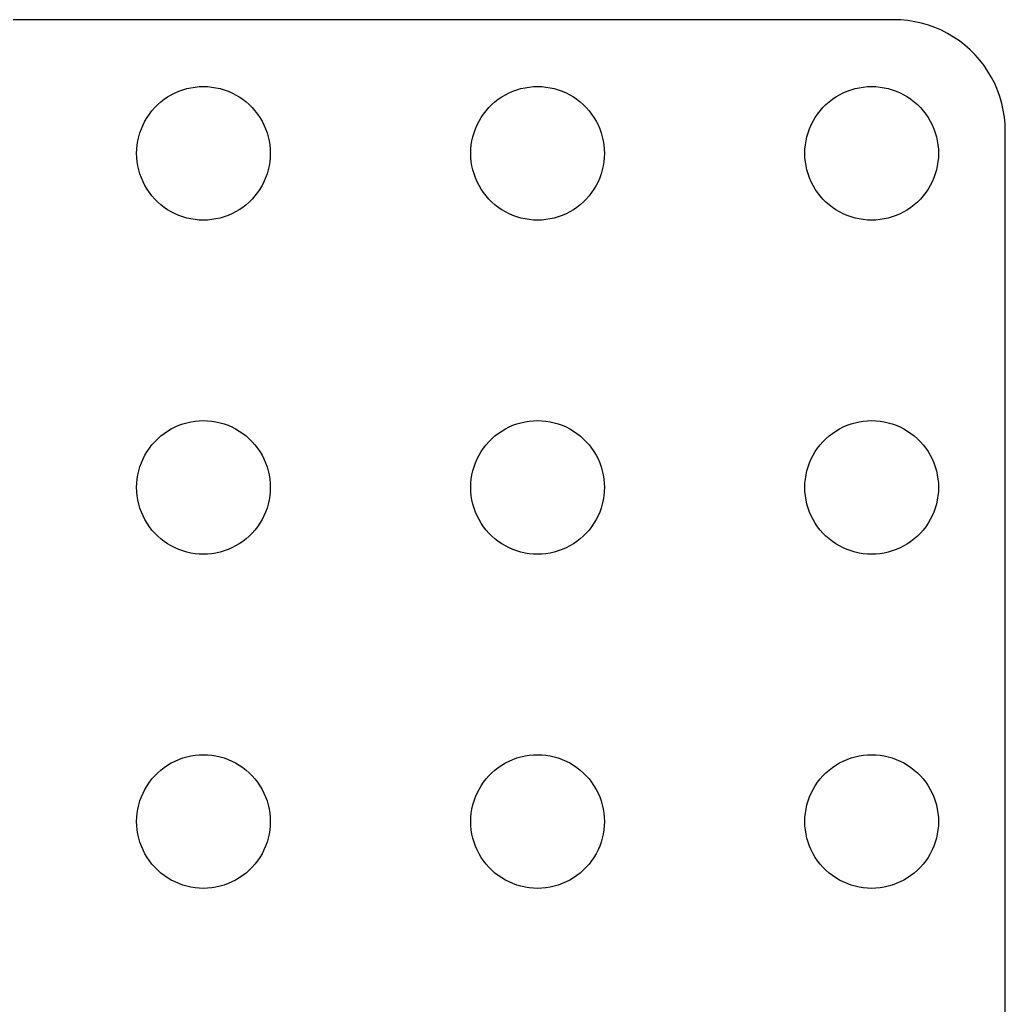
# Model space of a CAD drawing. Header units: metres. Extents: x -88 to 88, y -88 to 88.
# Drawn here: x 44.25 to 88.5, y 44.25 to 88.5 of the extents above; entities that cross this region are included whole.
import ezdxf

# ---------------------------------------------------------------- set-up
doc = ezdxf.new("R2010")
doc.units = ezdxf.units.M

msp = doc.modelspace()

# ---------------------------------------------------------------- linework, layer by layer
for p, q in [((83.5, 88.5), (-83.5, 88.5)), ((83.8139, 88.4901), (83.5, 88.5)), ((84.1267, 88.4606), (83.8139, 88.4901)), ((84.4369, 88.4114), (84.1267, 88.4606)), ((84.7435, 88.3429), (84.4369, 88.4114)), ((85.0451, 88.2553), (84.7435, 88.3429)), ((85.3406, 88.1489), (85.0451, 88.2553)), ((85.6289, 88.0241), (85.3406, 88.1489)), ((85.9088, 87.8815), (85.6289, 88.0241)), ((86.1791, 87.7216), (85.9088, 87.8815)), ((86.4389, 87.5451), (86.1791, 87.7216)), ((86.6871, 87.3526), (86.4389, 87.5451)), ((86.9227, 87.1448), (86.6871, 87.3526)), ((87.1448, 86.9227), (86.9227, 87.1448)), ((87.3526, 86.6871), (87.1448, 86.9227)), ((87.5451, 86.4389), (87.3526, 86.6871)), ((87.7216, 86.1791), (87.5451, 86.4389)), ((87.8815, 85.9088), (87.7216, 86.1791)), ((88.0241, 85.6289), (87.8815, 85.9088)), ((51.5729, 85.3532), (51.7539, 85.4057)), ((51.7539, 85.4057), (51.9379, 85.4469)), ((51.9379, 85.4469), (52.124, 85.4763)), ((52.124, 85.4763), (52.3116, 85.4941)), ((52.3116, 85.4941), (52.5, 85.5)), ((52.5, 85.5), (52.6884, 85.4941)), ((52.6884, 85.4941), (52.876, 85.4763)), ((52.876, 85.4763), (53.0621, 85.4469)), ((53.0621, 85.4469), (53.2461, 85.4057)), ((53.2461, 85.4057), (53.427, 85.3532)), ((66.573, 85.3532), (66.7539, 85.4057)), ((66.7539, 85.4057), (66.9379, 85.4469)), ((66.9379, 85.4469), (67.124, 85.4763)), ((67.124, 85.4763), (67.3116, 85.4941)), ((67.3116, 85.4941), (67.5, 85.5)), ((67.5, 85.5), (67.6884, 85.4941)), ((67.6884, 85.4941), (67.876, 85.4763)), ((67.876, 85.4763), (68.0621, 85.4469)), ((68.0621, 85.4469), (68.2461, 85.4057)), ((68.2461, 85.4057), (68.427, 85.3532)), ((81.573, 85.3532), (81.7539, 85.4057)), ((81.7539, 85.4057), (81.9379, 85.4469)), ((81.9379, 85.4469), (82.124, 85.4763)), ((82.124, 85.4763), (82.3116, 85.4941)), ((82.3116, 85.4941), (82.5, 85.5)), ((82.5, 85.5), (82.6884, 85.4941)), ((82.6884, 85.4941), (82.876, 85.4763)), ((82.876, 85.4763), (83.0621, 85.4469)), ((83.0621, 85.4469), (83.2461, 85.4057)), ((83.2461, 85.4057), (83.427, 85.3532)), ((88.1489, 85.3406), (88.0241, 85.6289)), ((50.7366, 84.927), (50.8925, 85.033)), ((50.8925, 85.033), (51.0547, 85.1289)), ((51.0547, 85.1289), (51.2227, 85.2145)), ((51.2227, 85.2145), (51.3956, 85.2893)), ((51.3956, 85.2893), (51.5729, 85.3532)), ((53.427, 85.3532), (53.6044, 85.2893)), ((53.6044, 85.2893), (53.7773, 85.2145)), ((53.7773, 85.2145), (53.9453, 85.1289)), ((53.9453, 85.1289), (54.1075, 85.033)), ((54.1075, 85.033), (54.2634, 84.927)), ((65.7366, 84.927), (65.8925, 85.033)), ((65.8925, 85.033), (66.0547, 85.1289)), ((66.0547, 85.1289), (66.2227, 85.2145)), ((66.2227, 85.2145), (66.3956, 85.2893)), ((66.3956, 85.2893), (66.573, 85.3532)), ((68.427, 85.3532), (68.6044, 85.2893)), ((68.6044, 85.2893), (68.7773, 85.2145)), ((68.7773, 85.2145), (68.9453, 85.1289)), ((68.9453, 85.1289), (69.1075, 85.033)), ((69.1075, 85.033), (69.2634, 84.927)), ((80.7366, 84.927), (80.8925, 85.033)), ((80.8925, 85.033), (81.0547, 85.1289)), ((81.0547, 85.1289), (81.2227, 85.2145)), ((81.2227, 85.2145), (81.3956, 85.2893)), ((81.3956, 85.2893), (81.573, 85.3532)), ((83.427, 85.3532), (83.6044, 85.2893)), ((83.6044, 85.2893), (83.7773, 85.2145)), ((83.7773, 85.2145), (83.9453, 85.1289)), ((83.9453, 85.1289), (84.1075, 85.033)), ((84.1075, 85.033), (84.2634, 84.927)), ((88.2553, 85.0451), (88.1489, 85.3406)), ((88.3429, 84.7435), (88.2553, 85.0451)), ((50.1885, 84.4123), (50.3131, 84.5536)), ((50.3131, 84.5536), (50.4464, 84.6869)), ((50.4464, 84.6869), (50.5877, 84.8115)), ((50.5877, 84.8115), (50.7366, 84.927)), ((54.2634, 84.927), (54.4123, 84.8115)), ((54.4123, 84.8115), (54.5536, 84.6869)), ((54.5536, 84.6869), (54.6869, 84.5536)), ((54.6869, 84.5536), (54.8115, 84.4123)), ((65.1885, 84.4123), (65.3131, 84.5536)), ((65.3131, 84.5536), (65.4464, 84.6869)), ((65.4464, 84.6869), (65.5877, 84.8115)), ((65.5877, 84.8115), (65.7366, 84.927)), ((69.2634, 84.927), (69.4123, 84.8115)), ((69.4123, 84.8115), (69.5536, 84.6869)), ((69.5536, 84.6869), (69.6869, 84.5536)), ((69.6869, 84.5536), (69.8115, 84.4123)), ((80.1885, 84.4123), (80.3131, 84.5536)), ((80.3131, 84.5536), (80.4464, 84.6869)), ((80.4464, 84.6869), (80.5877, 84.8115)), ((80.5877, 84.8115), (80.7366, 84.927)), ((84.2634, 84.927), (84.4123, 84.8115)), ((84.4123, 84.8115), (84.5536, 84.6869)), ((84.5536, 84.6869), (84.6869, 84.5536)), ((84.6869, 84.5536), (84.8115, 84.4123)), ((88.4114, 84.4369), (88.3429, 84.7435)), ((49.8711, 83.9453), (49.967, 84.1075)), ((49.967, 84.1075), (50.0729, 84.2634)), ((50.0729, 84.2634), (50.1885, 84.4123)), ((54.8115, 84.4123), (54.927, 84.2634)), ((54.927, 84.2634), (55.033, 84.1075)), ((55.033, 84.1075), (55.1289, 83.9453)), ((64.8711, 83.9453), (64.967, 84.1075)), ((64.967, 84.1075), (65.073, 84.2634)), ((65.073, 84.2634), (65.1885, 84.4123)), ((69.8115, 84.4123), (69.927, 84.2634)), ((69.927, 84.2634), (70.033, 84.1075)), ((70.033, 84.1075), (70.1289, 83.9453)), ((79.8711, 83.9453), (79.967, 84.1075)), ((79.967, 84.1075), (80.073, 84.2634)), ((80.073, 84.2634), (80.1885, 84.4123)), ((84.8115, 84.4123), (84.927, 84.2634)), ((84.927, 84.2634), (85.033, 84.1075)), ((85.033, 84.1075), (85.1289, 83.9453)), ((88.4606, 84.1267), (88.4114, 84.4369)), ((88.4901, 83.8139), (88.4606, 84.1267)), ((49.7107, 83.6044), (49.7855, 83.7773)), ((49.7855, 83.7773), (49.8711, 83.9453)), ((55.1289, 83.9453), (55.2145, 83.7773)), ((55.2145, 83.7773), (55.2893, 83.6044)), ((64.7107, 83.6044), (64.7855, 83.7773)), ((64.7855, 83.7773), (64.8711, 83.9453)), ((70.1289, 83.9453), (70.2145, 83.7773)), ((70.2145, 83.7773), (70.2893, 83.6044)), ((79.7107, 83.6044), (79.7855, 83.7773)), ((79.7855, 83.7773), (79.8711, 83.9453)), ((85.1289, 83.9453), (85.2145, 83.7773)), ((85.2145, 83.7773), (85.2893, 83.6044)), ((88.5, 83.5), (88.4901, 83.8139)), ((49.5531, 83.0621), (49.5942, 83.2461)), ((49.5942, 83.2461), (49.6468, 83.427)), ((49.6468, 83.427), (49.7107, 83.6044)), ((55.2893, 83.6044), (55.3532, 83.427)), ((55.3532, 83.427), (55.4057, 83.2461)), ((55.4057, 83.2461), (55.4469, 83.0621)), ((64.5531, 83.0621), (64.5943, 83.2461)), ((64.5943, 83.2461), (64.6468, 83.427)), ((64.6468, 83.427), (64.7107, 83.6044)), ((70.2893, 83.6044), (70.3532, 83.427)), ((70.3532, 83.427), (70.4057, 83.2461)), ((70.4057, 83.2461), (70.4469, 83.0621)), ((79.5531, 83.0621), (79.5943, 83.2461)), ((79.5943, 83.2461), (79.6468, 83.427)), ((79.6468, 83.427), (79.7107, 83.6044)), ((85.2893, 83.6044), (85.3532, 83.427)), ((85.3532, 83.427), (85.4057, 83.2461)), ((85.4057, 83.2461), (85.4469, 83.0621)), ((88.5, -83.5), (88.5, 83.5)), ((49.5059, 82.6884), (49.5237, 82.876)), ((49.5237, 82.876), (49.5531, 83.0621)), ((55.4469, 83.0621), (55.4763, 82.876)), ((55.4763, 82.876), (55.4941, 82.6884)), ((64.5059, 82.6884), (64.5237, 82.876)), ((64.5237, 82.876), (64.5531, 83.0621)), ((70.4469, 83.0621), (70.4763, 82.876)), ((70.4763, 82.876), (70.4941, 82.6884)), ((79.5059, 82.6884), (79.5237, 82.876)), ((79.5237, 82.876), (79.5531, 83.0621)), ((85.4469, 83.0621), (85.4763, 82.876)), ((85.4763, 82.876), (85.4941, 82.6884)), ((49.5, 82.5), (49.5059, 82.6884)), ((49.5059, 82.3116), (49.5, 82.5)), ((49.5237, 82.124), (49.5059, 82.3116)), ((55.4941, 82.3116), (55.4763, 82.124)), ((55.4941, 82.6884), (55.5, 82.5)), ((55.5, 82.5), (55.4941, 82.3116)), ((64.5, 82.5), (64.5059, 82.6884)), ((64.5059, 82.3116), (64.5, 82.5)), ((64.5237, 82.124), (64.5059, 82.3116)), ((70.4941, 82.3116), (70.4763, 82.124)), ((70.4941, 82.6884), (70.5, 82.5)), ((70.5, 82.5), (70.4941, 82.3116)), ((79.5, 82.5), (79.5059, 82.6884)), ((79.5059, 82.3116), (79.5, 82.5)), ((79.5237, 82.124), (79.5059, 82.3116)), ((85.4941, 82.3116), (85.4763, 82.124)), ((85.4941, 82.6884), (85.5, 82.5)), ((85.5, 82.5), (85.4941, 82.3116)), ((49.5531, 81.9379), (49.5237, 82.124)), ((49.5942, 81.7539), (49.5531, 81.9379)), ((55.4469, 81.9379), (55.4057, 81.7539)), ((55.4763, 82.124), (55.4469, 81.9379)), ((64.5531, 81.9379), (64.5237, 82.124)), ((64.5943, 81.7539), (64.5531, 81.9379)), ((70.4469, 81.9379), (70.4057, 81.7539)), ((70.4763, 82.124), (70.4469, 81.9379)), ((79.5531, 81.9379), (79.5237, 82.124)), ((79.5943, 81.7539), (79.5531, 81.9379)), ((85.4469, 81.9379), (85.4057, 81.7539)), ((85.4763, 82.124), (85.4469, 81.9379)), ((49.6468, 81.573), (49.5942, 81.7539)), ((49.7107, 81.3956), (49.6468, 81.573)), ((55.3532, 81.573), (55.2893, 81.3956)), ((55.4057, 81.7539), (55.3532, 81.573)), ((64.6468, 81.573), (64.5943, 81.7539)), ((64.7107, 81.3956), (64.6468, 81.573)), ((70.3532, 81.573), (70.2893, 81.3956)), ((70.4057, 81.7539), (70.3532, 81.573)), ((79.6468, 81.573), (79.5943, 81.7539)), ((79.7107, 81.3956), (79.6468, 81.573)), ((85.3532, 81.573), (85.2893, 81.3956)), ((85.4057, 81.7539), (85.3532, 81.573)), ((49.7855, 81.2227), (49.7107, 81.3956)), ((49.8711, 81.0547), (49.7855, 81.2227)), ((49.967, 80.8925), (49.8711, 81.0547)), ((55.1289, 81.0547), (55.033, 80.8925)), ((55.2145, 81.2227), (55.1289, 81.0547)), ((55.2893, 81.3956), (55.2145, 81.2227)), ((64.7855, 81.2227), (64.7107, 81.3956)), ((64.8711, 81.0547), (64.7855, 81.2227)), ((64.967, 80.8925), (64.8711, 81.0547)), ((70.1289, 81.0547), (70.033, 80.8925)), ((70.2145, 81.2227), (70.1289, 81.0547)), ((70.2893, 81.3956), (70.2145, 81.2227)), ((79.7855, 81.2227), (79.7107, 81.3956)), ((79.8711, 81.0547), (79.7855, 81.2227)), ((79.967, 80.8925), (79.8711, 81.0547)), ((85.1289, 81.0547), (85.033, 80.8925)), ((85.2145, 81.2227), (85.1289, 81.0547)), ((85.2893, 81.3956), (85.2145, 81.2227)), ((50.0729, 80.7366), (49.967, 80.8925)), ((50.1885, 80.5877), (50.0729, 80.7366)), ((50.3131, 80.4464), (50.1885, 80.5877)), ((54.8115, 80.5877), (54.6869, 80.4464)), ((54.927, 80.7366), (54.8115, 80.5877)), ((55.033, 80.8925), (54.927, 80.7366)), ((65.073, 80.7366), (64.967, 80.8925)), ((65.1885, 80.5877), (65.073, 80.7366)), ((65.3131, 80.4464), (65.1885, 80.5877)), ((69.8115, 80.5877), (69.6869, 80.4464)), ((69.927, 80.7366), (69.8115, 80.5877)), ((70.033, 80.8925), (69.927, 80.7366)), ((80.073, 80.7366), (79.967, 80.8925)), ((80.1885, 80.5877), (80.073, 80.7366)), ((80.3131, 80.4464), (80.1885, 80.5877)), ((84.8115, 80.5877), (84.6869, 80.4464)), ((84.927, 80.7366), (84.8115, 80.5877)), ((85.033, 80.8925), (84.927, 80.7366)), ((50.4464, 80.3131), (50.3131, 80.4464)), ((50.5877, 80.1885), (50.4464, 80.3131)), ((50.7366, 80.073), (50.5877, 80.1885)), ((54.4123, 80.1885), (54.2634, 80.073)), ((54.5536, 80.3131), (54.4123, 80.1885)), ((54.6869, 80.4464), (54.5536, 80.3131)), ((65.4464, 80.3131), (65.3131, 80.4464)), ((65.5877, 80.1885), (65.4464, 80.3131)), ((65.7366, 80.073), (65.5877, 80.1885)), ((69.4123, 80.1885), (69.2634, 80.073)), ((69.5536, 80.3131), (69.4123, 80.1885)), ((69.6869, 80.4464), (69.5536, 80.3131)), ((80.4464, 80.3131), (80.3131, 80.4464)), ((80.5877, 80.1885), (80.4464, 80.3131)), ((80.7366, 80.073), (80.5877, 80.1885)), ((84.4123, 80.1885), (84.2634, 80.073)), ((84.5536, 80.3131), (84.4123, 80.1885)), ((84.6869, 80.4464), (84.5536, 80.3131)), ((50.8925, 79.967), (50.7366, 80.073)), ((51.0547, 79.8711), (50.8925, 79.967)), ((51.2227, 79.7855), (51.0547, 79.8711)), ((51.3956, 79.7107), (51.2227, 79.7855)), ((51.5729, 79.6468), (51.3956, 79.7107)), ((53.6044, 79.7107), (53.427, 79.6468)), ((53.7773, 79.7855), (53.6044, 79.7107)), ((53.9453, 79.8711), (53.7773, 79.7855)), ((54.1075, 79.967), (53.9453, 79.8711)), ((54.2634, 80.073), (54.1075, 79.967)), ((65.8925, 79.967), (65.7366, 80.073)), ((66.0547, 79.8711), (65.8925, 79.967)), ((66.2227, 79.7855), (66.0547, 79.8711)), ((66.3956, 79.7107), (66.2227, 79.7855)), ((66.573, 79.6468), (66.3956, 79.7107)), ((68.6044, 79.7107), (68.427, 79.6468)), ((68.7773, 79.7855), (68.6044, 79.7107)), ((68.9453, 79.8711), (68.7773, 79.7855)), ((69.1075, 79.967), (68.9453, 79.8711)), ((69.2634, 80.073), (69.1075, 79.967)), ((80.8925, 79.967), (80.7366, 80.073)), ((81.0547, 79.8711), (80.8925, 79.967)), ((81.2227, 79.7855), (81.0547, 79.8711)), ((81.3956, 79.7107), (81.2227, 79.7855)), ((81.573, 79.6468), (81.3956, 79.7107)), ((83.6044, 79.7107), (83.427, 79.6468)), ((83.7773, 79.7855), (83.6044, 79.7107)), ((83.9453, 79.8711), (83.7773, 79.7855)), ((84.1075, 79.967), (83.9453, 79.8711)), ((84.2634, 80.073), (84.1075, 79.967)), ((51.7539, 79.5943), (51.5729, 79.6468)), ((51.9379, 79.5531), (51.7539, 79.5943)), ((52.124, 79.5237), (51.9379, 79.5531)), ((52.3116, 79.5059), (52.124, 79.5237)), ((52.5, 79.5), (52.3116, 79.5059)), ((52.6884, 79.5059), (52.5, 79.5)), ((52.876, 79.5237), (52.6884, 79.5059)), ((53.0621, 79.5531), (52.876, 79.5237)), ((53.2461, 79.5943), (53.0621, 79.5531)), ((53.427, 79.6468), (53.2461, 79.5943)), ((66.7539, 79.5943), (66.573, 79.6468)), ((66.9379, 79.5531), (66.7539, 79.5943)), ((67.124, 79.5237), (66.9379, 79.5531)), ((67.3116, 79.5059), (67.124, 79.5237)), ((67.5, 79.5), (67.3116, 79.5059)), ((67.6884, 79.5059), (67.5, 79.5)), ((67.876, 79.5237), (67.6884, 79.5059)), ((68.0621, 79.5531), (67.876, 79.5237)), ((68.2461, 79.5943), (68.0621, 79.5531)), ((68.427, 79.6468), (68.2461, 79.5943)), ((81.7539, 79.5943), (81.573, 79.6468)), ((81.9379, 79.5531), (81.7539, 79.5943)), ((82.124, 79.5237), (81.9379, 79.5531)), ((82.3116, 79.5059), (82.124, 79.5237)), ((82.5, 79.5), (82.3116, 79.5059)), ((82.6884, 79.5059), (82.5, 79.5)), ((82.876, 79.5237), (82.6884, 79.5059)), ((83.0621, 79.5531), (82.876, 79.5237)), ((83.2461, 79.5943), (83.0621, 79.5531)), ((83.427, 79.6468), (83.2461, 79.5943)), ((51.5729, 70.3532), (51.7539, 70.4057)), ((51.7539, 70.4057), (51.9379, 70.4469)), ((51.9379, 70.4469), (52.124, 70.4763)), ((52.124, 70.4763), (52.3116, 70.4941)), ((52.3116, 70.4941), (52.5, 70.5)), ((52.5, 70.5), (52.6884, 70.4941)), ((52.6884, 70.4941), (52.876, 70.4763)), ((52.876, 70.4763), (53.0621, 70.4469)), ((53.0621, 70.4469), (53.2461, 70.4057)), ((53.2461, 70.4057), (53.427, 70.3532)), ((66.573, 70.3532), (66.7539, 70.4057)), ((66.7539, 70.4057), (66.9379, 70.4469)), ((66.9379, 70.4469), (67.124, 70.4763)), ((67.124, 70.4763), (67.3116, 70.4941)), ((67.3116, 70.4941), (67.5, 70.5)), ((67.5, 70.5), (67.6884, 70.4941)), ((67.6884, 70.4941), (67.876, 70.4763)), ((67.876, 70.4763), (68.0621, 70.4469)), ((68.0621, 70.4469), (68.2461, 70.4057)), ((68.2461, 70.4057), (68.427, 70.3532)), ((81.573, 70.3532), (81.7539, 70.4057)), ((81.7539, 70.4057), (81.9379, 70.4469)), ((81.9379, 70.4469), (82.124, 70.4763)), ((82.124, 70.4763), (82.3116, 70.4941)), ((82.3116, 70.4941), (82.5, 70.5)), ((82.5, 70.5), (82.6884, 70.4941)), ((82.6884, 70.4941), (82.876, 70.4763)), ((82.876, 70.4763), (83.0621, 70.4469)), ((83.0621, 70.4469), (83.2461, 70.4057)), ((83.2461, 70.4057), (83.427, 70.3532)), ((50.5877, 69.8115), (50.7366, 69.927)), ((50.7366, 69.927), (50.8925, 70.033)), ((50.8925, 70.033), (51.0547, 70.1289)), ((51.0547, 70.1289), (51.2227, 70.2145)), ((51.2227, 70.2145), (51.3956, 70.2893)), ((51.3956, 70.2893), (51.5729, 70.3532)), ((53.427, 70.3532), (53.6044, 70.2893)), ((53.6044, 70.2893), (53.7773, 70.2145)), ((53.7773, 70.2145), (53.9453, 70.1289)), ((53.9453, 70.1289), (54.1075, 70.033)), ((54.1075, 70.033), (54.2634, 69.927)), ((54.2634, 69.927), (54.4123, 69.8115)), ((65.5877, 69.8115), (65.7366, 69.927)), ((65.7366, 69.927), (65.8925, 70.033)), ((65.8925, 70.033), (66.0547, 70.1289)), ((66.0547, 70.1289), (66.2227, 70.2145)), ((66.2227, 70.2145), (66.3956, 70.2893)), ((66.3956, 70.2893), (66.573, 70.3532)), ((68.427, 70.3532), (68.6044, 70.2893)), ((68.6044, 70.2893), (68.7773, 70.2145)), ((68.7773, 70.2145), (68.9453, 70.1289)), ((68.9453, 70.1289), (69.1075, 70.033)), ((69.1075, 70.033), (69.2634, 69.927)), ((69.2634, 69.927), (69.4123, 69.8115)), ((80.5877, 69.8115), (80.7366, 69.927)), ((80.7366, 69.927), (80.8925, 70.033)), ((80.8925, 70.033), (81.0547, 70.1289)), ((81.0547, 70.1289), (81.2227, 70.2145)), ((81.2227, 70.2145), (81.3956, 70.2893)), ((81.3956, 70.2893), (81.573, 70.3532)), ((83.427, 70.3532), (83.6044, 70.2893)), ((83.6044, 70.2893), (83.7773, 70.2145)), ((83.7773, 70.2145), (83.9453, 70.1289)), ((83.9453, 70.1289), (84.1075, 70.033)), ((84.1075, 70.033), (84.2634, 69.927)), ((84.2634, 69.927), (84.4123, 69.8115)), ((50.1885, 69.4123), (50.3131, 69.5536)), ((50.3131, 69.5536), (50.4464, 69.6869)), ((50.4464, 69.6869), (50.5877, 69.8115)), ((54.4123, 69.8115), (54.5536, 69.6869)), ((54.5536, 69.6869), (54.6869, 69.5536)), ((54.6869, 69.5536), (54.8115, 69.4123)), ((65.1885, 69.4123), (65.3131, 69.5536)), ((65.3131, 69.5536), (65.4464, 69.6869)), ((65.4464, 69.6869), (65.5877, 69.8115)), ((69.4123, 69.8115), (69.5536, 69.6869)), ((69.5536, 69.6869), (69.6869, 69.5536)), ((69.6869, 69.5536), (69.8115, 69.4123)), ((80.1885, 69.4123), (80.3131, 69.5536)), ((80.3131, 69.5536), (80.4464, 69.6869)), ((80.4464, 69.6869), (80.5877, 69.8115)), ((84.4123, 69.8115), (84.5536, 69.6869)), ((84.5536, 69.6869), (84.6869, 69.5536)), ((84.6869, 69.5536), (84.8115, 69.4123)), ((49.8711, 68.9453), (49.967, 69.1075)), ((49.967, 69.1075), (50.0729, 69.2634)), ((50.0729, 69.2634), (50.1885, 69.4123)), ((54.8115, 69.4123), (54.927, 69.2634)), ((54.927, 69.2634), (55.033, 69.1075)), ((55.033, 69.1075), (55.1289, 68.9453)), ((64.8711, 68.9453), (64.967, 69.1075)), ((64.967, 69.1075), (65.073, 69.2634)), ((65.073, 69.2634), (65.1885, 69.4123)), ((69.8115, 69.4123), (69.927, 69.2634)), ((69.927, 69.2634), (70.033, 69.1075)), ((70.033, 69.1075), (70.1289, 68.9453)), ((79.8711, 68.9453), (79.967, 69.1075)), ((79.967, 69.1075), (80.073, 69.2634)), ((80.073, 69.2634), (80.1885, 69.4123)), ((84.8115, 69.4123), (84.927, 69.2634)), ((84.927, 69.2634), (85.033, 69.1075)), ((85.033, 69.1075), (85.1289, 68.9453)), ((49.6468, 68.427), (49.7107, 68.6044)), ((49.7107, 68.6044), (49.7855, 68.7773)), ((49.7855, 68.7773), (49.8711, 68.9453)), ((55.1289, 68.9453), (55.2145, 68.7773)), ((55.2145, 68.7773), (55.2893, 68.6044)), ((55.2893, 68.6044), (55.3532, 68.427)), ((64.6468, 68.427), (64.7107, 68.6044)), ((64.7107, 68.6044), (64.7855, 68.7773)), ((64.7855, 68.7773), (64.8711, 68.9453)), ((70.1289, 68.9453), (70.2145, 68.7773)), ((70.2145, 68.7773), (70.2893, 68.6044)), ((70.2893, 68.6044), (70.3532, 68.427)), ((79.6468, 68.427), (79.7107, 68.6044)), ((79.7107, 68.6044), (79.7855, 68.7773)), ((79.7855, 68.7773), (79.8711, 68.9453)), ((85.1289, 68.9453), (85.2145, 68.7773)), ((85.2145, 68.7773), (85.2893, 68.6044)), ((85.2893, 68.6044), (85.3532, 68.427)), ((49.5531, 68.0621), (49.5942, 68.2461)), ((49.5942, 68.2461), (49.6468, 68.427)), ((55.3532, 68.427), (55.4057, 68.2461)), ((55.4057, 68.2461), (55.4469, 68.0621)), ((64.5531, 68.0621), (64.5943, 68.2461)), ((64.5943, 68.2461), (64.6468, 68.427)), ((70.3532, 68.427), (70.4057, 68.2461)), ((70.4057, 68.2461), (70.4469, 68.0621)), ((79.5531, 68.0621), (79.5943, 68.2461)), ((79.5943, 68.2461), (79.6468, 68.427)), ((85.3532, 68.427), (85.4057, 68.2461)), ((85.4057, 68.2461), (85.4469, 68.0621)), ((49.5059, 67.6884), (49.5237, 67.876)), ((49.5237, 67.876), (49.5531, 68.0621)), ((55.4469, 68.0621), (55.4763, 67.876)), ((55.4763, 67.876), (55.4941, 67.6884)), ((64.5059, 67.6884), (64.5237, 67.876)), ((64.5237, 67.876), (64.5531, 68.0621)), ((70.4469, 68.0621), (70.4763, 67.876)), ((70.4763, 67.876), (70.4941, 67.6884)), ((79.5059, 67.6884), (79.5237, 67.876)), ((79.5237, 67.876), (79.5531, 68.0621)), ((85.4469, 68.0621), (85.4763, 67.876)), ((85.4763, 67.876), (85.4941, 67.6884)), ((49.5, 67.5), (49.5059, 67.6884)), ((49.5059, 67.3116), (49.5, 67.5)), ((49.5237, 67.124), (49.5059, 67.3116)), ((55.4941, 67.3116), (55.4763, 67.124)), ((55.4941, 67.6884), (55.5, 67.5)), ((55.5, 67.5), (55.4941, 67.3116)), ((64.5, 67.5), (64.5059, 67.6884)), ((64.5059, 67.3116), (64.5, 67.5)), ((64.5237, 67.124), (64.5059, 67.3116)), ((70.4941, 67.3116), (70.4763, 67.124)), ((70.4941, 67.6884), (70.5, 67.5)), ((70.5, 67.5), (70.4941, 67.3116)), ((79.5, 67.5), (79.5059, 67.6884)), ((79.5059, 67.3116), (79.5, 67.5)), ((79.5237, 67.124), (79.5059, 67.3116)), ((85.4941, 67.3116), (85.4763, 67.124)), ((85.4941, 67.6884), (85.5, 67.5)), ((85.5, 67.5), (85.4941, 67.3116)), ((49.5531, 66.9379), (49.5237, 67.124)), ((49.5942, 66.7539), (49.5531, 66.9379)), ((55.4469, 66.9379), (55.4057, 66.7539)), ((55.4763, 67.124), (55.4469, 66.9379)), ((64.5531, 66.9379), (64.5237, 67.124)), ((64.5943, 66.7539), (64.5531, 66.9379)), ((70.4469, 66.9379), (70.4057, 66.7539)), ((70.4763, 67.124), (70.4469, 66.9379)), ((79.5531, 66.9379), (79.5237, 67.124)), ((79.5943, 66.7539), (79.5531, 66.9379)), ((85.4469, 66.9379), (85.4057, 66.7539)), ((85.4763, 67.124), (85.4469, 66.9379)), ((49.6468, 66.573), (49.5942, 66.7539)), ((49.7107, 66.3956), (49.6468, 66.573)), ((49.7855, 66.2227), (49.7107, 66.3956)), ((55.2893, 66.3956), (55.2145, 66.2227)), ((55.3532, 66.573), (55.2893, 66.3956)), ((55.4057, 66.7539), (55.3532, 66.573)), ((64.6468, 66.573), (64.5943, 66.7539)), ((64.7107, 66.3956), (64.6468, 66.573)), ((64.7855, 66.2227), (64.7107, 66.3956)), ((70.2893, 66.3956), (70.2145, 66.2227)), ((70.3532, 66.573), (70.2893, 66.3956)), ((70.4057, 66.7539), (70.3532, 66.573)), ((79.6468, 66.573), (79.5943, 66.7539)), ((79.7107, 66.3956), (79.6468, 66.573)), ((79.7855, 66.2227), (79.7107, 66.3956)), ((85.2893, 66.3956), (85.2145, 66.2227)), ((85.3532, 66.573), (85.2893, 66.3956)), ((85.4057, 66.7539), (85.3532, 66.573)), ((49.8711, 66.0547), (49.7855, 66.2227)), ((49.967, 65.8925), (49.8711, 66.0547)), ((55.1289, 66.0547), (55.033, 65.8925)), ((55.2145, 66.2227), (55.1289, 66.0547)), ((64.8711, 66.0547), (64.7855, 66.2227)), ((64.967, 65.8925), (64.8711, 66.0547)), ((70.1289, 66.0547), (70.033, 65.8925)), ((70.2145, 66.2227), (70.1289, 66.0547)), ((79.8711, 66.0547), (79.7855, 66.2227)), ((79.967, 65.8925), (79.8711, 66.0547)), ((85.1289, 66.0547), (85.033, 65.8925)), ((85.2145, 66.2227), (85.1289, 66.0547)), ((50.0729, 65.7366), (49.967, 65.8925)), ((50.1885, 65.5877), (50.0729, 65.7366)), ((50.3131, 65.4464), (50.1885, 65.5877)), ((54.8115, 65.5877), (54.6869, 65.4464)), ((54.927, 65.7366), (54.8115, 65.5877)), ((55.033, 65.8925), (54.927, 65.7366)), ((65.073, 65.7366), (64.967, 65.8925)), ((65.1885, 65.5877), (65.073, 65.7366)), ((65.3131, 65.4464), (65.1885, 65.5877)), ((69.8115, 65.5877), (69.6869, 65.4464)), ((69.927, 65.7366), (69.8115, 65.5877)), ((70.033, 65.8925), (69.927, 65.7366)), ((80.073, 65.7366), (79.967, 65.8925)), ((80.1885, 65.5877), (80.073, 65.7366)), ((80.3131, 65.4464), (80.1885, 65.5877)), ((84.8115, 65.5877), (84.6869, 65.4464)), ((84.927, 65.7366), (84.8115, 65.5877)), ((85.033, 65.8925), (84.927, 65.7366)), ((50.4464, 65.3131), (50.3131, 65.4464)), ((50.5877, 65.1885), (50.4464, 65.3131)), ((50.7366, 65.073), (50.5877, 65.1885)), ((50.8925, 64.967), (50.7366, 65.073)), ((54.2634, 65.073), (54.1075, 64.967)), ((54.4123, 65.1885), (54.2634, 65.073)), ((54.5536, 65.3131), (54.4123, 65.1885)), ((54.6869, 65.4464), (54.5536, 65.3131)), ((65.4464, 65.3131), (65.3131, 65.4464)), ((65.5877, 65.1885), (65.4464, 65.3131)), ((65.7366, 65.073), (65.5877, 65.1885)), ((65.8925, 64.967), (65.7366, 65.073)), ((69.2634, 65.073), (69.1075, 64.967)), ((69.4123, 65.1885), (69.2634, 65.073)), ((69.5536, 65.3131), (69.4123, 65.1885)), ((69.6869, 65.4464), (69.5536, 65.3131)), ((80.4464, 65.3131), (80.3131, 65.4464)), ((80.5877, 65.1885), (80.4464, 65.3131)), ((80.7366, 65.073), (80.5877, 65.1885)), ((80.8925, 64.967), (80.7366, 65.073)), ((84.2634, 65.073), (84.1075, 64.967)), ((84.4123, 65.1885), (84.2634, 65.073)), ((84.5536, 65.3131), (84.4123, 65.1885)), ((84.6869, 65.4464), (84.5536, 65.3131)), ((51.0547, 64.8711), (50.8925, 64.967)), ((51.2227, 64.7855), (51.0547, 64.8711)), ((51.3956, 64.7107), (51.2227, 64.7855)), ((51.5729, 64.6468), (51.3956, 64.7107)), ((51.7539, 64.5943), (51.5729, 64.6468)), ((53.427, 64.6468), (53.2461, 64.5943)), ((53.6044, 64.7107), (53.427, 64.6468)), ((53.7773, 64.7855), (53.6044, 64.7107)), ((53.9453, 64.8711), (53.7773, 64.7855)), ((54.1075, 64.967), (53.9453, 64.8711)), ((66.0547, 64.8711), (65.8925, 64.967)), ((66.2227, 64.7855), (66.0547, 64.8711)), ((66.3956, 64.7107), (66.2227, 64.7855)), ((66.573, 64.6468), (66.3956, 64.7107)), ((66.7539, 64.5943), (66.573, 64.6468)), ((68.427, 64.6468), (68.2461, 64.5943)), ((68.6044, 64.7107), (68.427, 64.6468)), ((68.7773, 64.7855), (68.6044, 64.7107)), ((68.9453, 64.8711), (68.7773, 64.7855)), ((69.1075, 64.967), (68.9453, 64.8711)), ((81.0547, 64.8711), (80.8925, 64.967)), ((81.2227, 64.7855), (81.0547, 64.8711)), ((81.3956, 64.7107), (81.2227, 64.7855)), ((81.573, 64.6468), (81.3956, 64.7107)), ((81.7539, 64.5943), (81.573, 64.6468)), ((83.427, 64.6468), (83.2461, 64.5943)), ((83.6044, 64.7107), (83.427, 64.6468)), ((83.7773, 64.7855), (83.6044, 64.7107)), ((83.9453, 64.8711), (83.7773, 64.7855)), ((84.1075, 64.967), (83.9453, 64.8711)), ((51.9379, 64.5531), (51.7539, 64.5943)), ((52.124, 64.5237), (51.9379, 64.5531)), ((52.3116, 64.5059), (52.124, 64.5237)), ((52.5, 64.5), (52.3116, 64.5059)), ((52.6884, 64.5059), (52.5, 64.5)), ((52.876, 64.5237), (52.6884, 64.5059)), ((53.0621, 64.5531), (52.876, 64.5237)), ((53.2461, 64.5943), (53.0621, 64.5531)), ((66.9379, 64.5531), (66.7539, 64.5943)), ((67.124, 64.5237), (66.9379, 64.5531)), ((67.3116, 64.5059), (67.124, 64.5237)), ((67.5, 64.5), (67.3116, 64.5059)), ((67.6884, 64.5059), (67.5, 64.5)), ((67.876, 64.5237), (67.6884, 64.5059)), ((68.0621, 64.5531), (67.876, 64.5237)), ((68.2461, 64.5943), (68.0621, 64.5531)), ((81.9379, 64.5531), (81.7539, 64.5943)), ((82.124, 64.5237), (81.9379, 64.5531)), ((82.3116, 64.5059), (82.124, 64.5237)), ((82.5, 64.5), (82.3116, 64.5059)), ((82.6884, 64.5059), (82.5, 64.5)), ((82.876, 64.5237), (82.6884, 64.5059)), ((83.0621, 64.5531), (82.876, 64.5237)), ((83.2461, 64.5943), (83.0621, 64.5531)), ((51.3956, 55.2893), (51.5729, 55.3532)), ((51.5729, 55.3532), (51.7539, 55.4057)), ((51.7539, 55.4057), (51.9379, 55.4469)), ((51.9379, 55.4469), (52.124, 55.4763)), ((52.124, 55.4763), (52.3116, 55.4941)), ((52.3116, 55.4941), (52.5, 55.5)), ((52.5, 55.5), (52.6884, 55.4941)), ((52.6884, 55.4941), (52.876, 55.4763)), ((52.876, 55.4763), (53.0621, 55.4469)), ((53.0621, 55.4469), (53.2461, 55.4057)), ((53.2461, 55.4057), (53.427, 55.3532)), ((53.427, 55.3532), (53.6044, 55.2893)), ((66.3956, 55.2893), (66.573, 55.3532)), ((66.573, 55.3532), (66.7539, 55.4057)), ((66.7539, 55.4057), (66.9379, 55.4469)), ((66.9379, 55.4469), (67.124, 55.4763)), ((67.124, 55.4763), (67.3116, 55.4941)), ((67.3116, 55.4941), (67.5, 55.5)), ((67.5, 55.5), (67.6884, 55.4941)), ((67.6884, 55.4941), (67.876, 55.4763)), ((67.876, 55.4763), (68.0621, 55.4469)), ((68.0621, 55.4469), (68.2461, 55.4057)), ((68.2461, 55.4057), (68.427, 55.3532)), ((68.427, 55.3532), (68.6044, 55.2893)), ((81.3956, 55.2893), (81.573, 55.3532)), ((81.573, 55.3532), (81.7539, 55.4057)), ((81.7539, 55.4057), (81.9379, 55.4469)), ((81.9379, 55.4469), (82.124, 55.4763)), ((82.124, 55.4763), (82.3116, 55.4941)), ((82.3116, 55.4941), (82.5, 55.5)), ((82.5, 55.5), (82.6884, 55.4941)), ((82.6884, 55.4941), (82.876, 55.4763)), ((82.876, 55.4763), (83.0621, 55.4469)), ((83.0621, 55.4469), (83.2461, 55.4057)), ((83.2461, 55.4057), (83.427, 55.3532)), ((83.427, 55.3532), (83.6044, 55.2893)), ((50.5877, 54.8115), (50.7366, 54.927)), ((50.7366, 54.927), (50.8925, 55.033)), ((50.8925, 55.033), (51.0547, 55.1289)), ((51.0547, 55.1289), (51.2227, 55.2145)), ((51.2227, 55.2145), (51.3956, 55.2893)), ((53.6044, 55.2893), (53.7773, 55.2145)), ((53.7773, 55.2145), (53.9453, 55.1289)), ((53.9453, 55.1289), (54.1075, 55.033)), ((54.1075, 55.033), (54.2634, 54.927)), ((54.2634, 54.927), (54.4123, 54.8115)), ((65.5877, 54.8115), (65.7366, 54.927)), ((65.7366, 54.927), (65.8925, 55.033)), ((65.8925, 55.033), (66.0547, 55.1289)), ((66.0547, 55.1289), (66.2227, 55.2145)), ((66.2227, 55.2145), (66.3956, 55.2893)), ((68.6044, 55.2893), (68.7773, 55.2145)), ((68.7773, 55.2145), (68.9453, 55.1289)), ((68.9453, 55.1289), (69.1075, 55.033)), ((69.1075, 55.033), (69.2634, 54.927)), ((69.2634, 54.927), (69.4123, 54.8115)), ((80.5877, 54.8115), (80.7366, 54.927)), ((80.7366, 54.927), (80.8925, 55.033)), ((80.8925, 55.033), (81.0547, 55.1289)), ((81.0547, 55.1289), (81.2227, 55.2145)), ((81.2227, 55.2145), (81.3956, 55.2893)), ((83.6044, 55.2893), (83.7773, 55.2145)), ((83.7773, 55.2145), (83.9453, 55.1289)), ((83.9453, 55.1289), (84.1075, 55.033)), ((84.1075, 55.033), (84.2634, 54.927)), ((84.2634, 54.927), (84.4123, 54.8115)), ((50.1885, 54.4123), (50.3131, 54.5536)), ((50.3131, 54.5536), (50.4464, 54.6869)), ((50.4464, 54.6869), (50.5877, 54.8115)), ((54.4123, 54.8115), (54.5536, 54.6869)), ((54.5536, 54.6869), (54.6869, 54.5536)), ((54.6869, 54.5536), (54.8115, 54.4123)), ((65.1885, 54.4123), (65.3131, 54.5536)), ((65.3131, 54.5536), (65.4464, 54.6869)), ((65.4464, 54.6869), (65.5877, 54.8115)), ((69.4123, 54.8115), (69.5536, 54.6869)), ((69.5536, 54.6869), (69.6869, 54.5536)), ((69.6869, 54.5536), (69.8115, 54.4123)), ((80.1885, 54.4123), (80.3131, 54.5536)), ((80.3131, 54.5536), (80.4464, 54.6869)), ((80.4464, 54.6869), (80.5877, 54.8115)), ((84.4123, 54.8115), (84.5536, 54.6869)), ((84.5536, 54.6869), (84.6869, 54.5536)), ((84.6869, 54.5536), (84.8115, 54.4123)), ((49.8711, 53.9453), (49.967, 54.1075)), ((49.967, 54.1075), (50.0729, 54.2634)), ((50.0729, 54.2634), (50.1885, 54.4123)), ((54.8115, 54.4123), (54.927, 54.2634)), ((54.927, 54.2634), (55.033, 54.1075)), ((55.033, 54.1075), (55.1289, 53.9453)), ((64.8711, 53.9453), (64.967, 54.1075)), ((64.967, 54.1075), (65.073, 54.2634)), ((65.073, 54.2634), (65.1885, 54.4123)), ((69.8115, 54.4123), (69.927, 54.2634)), ((69.927, 54.2634), (70.033, 54.1075)), ((70.033, 54.1075), (70.1289, 53.9453)), ((79.8711, 53.9453), (79.967, 54.1075)), ((79.967, 54.1075), (80.073, 54.2634)), ((80.073, 54.2634), (80.1885, 54.4123)), ((84.8115, 54.4123), (84.927, 54.2634)), ((84.927, 54.2634), (85.033, 54.1075)), ((85.033, 54.1075), (85.1289, 53.9453)), ((49.6468, 53.427), (49.7107, 53.6044)), ((49.7107, 53.6044), (49.7855, 53.7773)), ((49.7855, 53.7773), (49.8711, 53.9453)), ((55.1289, 53.9453), (55.2145, 53.7773)), ((55.2145, 53.7773), (55.2893, 53.6044)), ((55.2893, 53.6044), (55.3532, 53.427)), ((64.6468, 53.427), (64.7107, 53.6044)), ((64.7107, 53.6044), (64.7855, 53.7773)), ((64.7855, 53.7773), (64.8711, 53.9453)), ((70.1289, 53.9453), (70.2145, 53.7773)), ((70.2145, 53.7773), (70.2893, 53.6044)), ((70.2893, 53.6044), (70.3532, 53.427)), ((79.6468, 53.427), (79.7107, 53.6044)), ((79.7107, 53.6044), (79.7855, 53.7773)), ((79.7855, 53.7773), (79.8711, 53.9453)), ((85.1289, 53.9453), (85.2145, 53.7773)), ((85.2145, 53.7773), (85.2893, 53.6044)), ((85.2893, 53.6044), (85.3532, 53.427)), ((49.5531, 53.0621), (49.5942, 53.2461)), ((49.5942, 53.2461), (49.6468, 53.427)), ((55.3532, 53.427), (55.4057, 53.2461)), ((55.4057, 53.2461), (55.4469, 53.0621)), ((64.5531, 53.0621), (64.5943, 53.2461)), ((64.5943, 53.2461), (64.6468, 53.427)), ((70.3532, 53.427), (70.4057, 53.2461)), ((70.4057, 53.2461), (70.4469, 53.0621)), ((79.5531, 53.0621), (79.5943, 53.2461)), ((79.5943, 53.2461), (79.6468, 53.427)), ((85.3532, 53.427), (85.4057, 53.2461)), ((85.4057, 53.2461), (85.4469, 53.0621)), ((49.5, 52.5), (49.5059, 52.6884)), ((49.5059, 52.6884), (49.5237, 52.876)), ((49.5237, 52.876), (49.5531, 53.0621)), ((55.4469, 53.0621), (55.4763, 52.876)), ((55.4763, 52.876), (55.4941, 52.6884)), ((55.4941, 52.6884), (55.5, 52.5)), ((64.5, 52.5), (64.5059, 52.6884)), ((64.5059, 52.6884), (64.5237, 52.876)), ((64.5237, 52.876), (64.5531, 53.0621)), ((70.4469, 53.0621), (70.4763, 52.876)), ((70.4763, 52.876), (70.4941, 52.6884)), ((70.4941, 52.6884), (70.5, 52.5)), ((79.5, 52.5), (79.5059, 52.6884)), ((79.5059, 52.6884), (79.5237, 52.876)), ((79.5237, 52.876), (79.5531, 53.0621)), ((85.4469, 53.0621), (85.4763, 52.876)), ((85.4763, 52.876), (85.4941, 52.6884)), ((85.4941, 52.6884), (85.5, 52.5)), ((49.5059, 52.3116), (49.5, 52.5)), ((49.5237, 52.124), (49.5059, 52.3116)), ((55.4941, 52.3116), (55.4763, 52.124)), ((55.5, 52.5), (55.4941, 52.3116)), ((64.5059, 52.3116), (64.5, 52.5)), ((64.5237, 52.124), (64.5059, 52.3116)), ((70.4941, 52.3116), (70.4763, 52.124)), ((70.5, 52.5), (70.4941, 52.3116)), ((79.5059, 52.3116), (79.5, 52.5)), ((79.5237, 52.124), (79.5059, 52.3116)), ((85.4941, 52.3116), (85.4763, 52.124)), ((85.5, 52.5), (85.4941, 52.3116)), ((49.5531, 51.9379), (49.5237, 52.124)), ((49.5942, 51.7539), (49.5531, 51.9379)), ((55.4469, 51.9379), (55.4057, 51.7539)), ((55.4763, 52.124), (55.4469, 51.9379)), ((64.5531, 51.9379), (64.5237, 52.124)), ((64.5943, 51.7539), (64.5531, 51.9379)), ((70.4469, 51.9379), (70.4057, 51.7539)), ((70.4763, 52.124), (70.4469, 51.9379)), ((79.5531, 51.9379), (79.5237, 52.124)), ((79.5943, 51.7539), (79.5531, 51.9379)), ((85.4469, 51.9379), (85.4057, 51.7539)), ((85.4763, 52.124), (85.4469, 51.9379)), ((49.6468, 51.5729), (49.5942, 51.7539)), ((49.7107, 51.3956), (49.6468, 51.5729)), ((49.7855, 51.2227), (49.7107, 51.3956)), ((55.2893, 51.3956), (55.2145, 51.2227)), ((55.3532, 51.5729), (55.2893, 51.3956)), ((55.4057, 51.7539), (55.3532, 51.5729)), ((64.6468, 51.5729), (64.5943, 51.7539)), ((64.7107, 51.3956), (64.6468, 51.5729)), ((64.7855, 51.2227), (64.7107, 51.3956)), ((70.2893, 51.3956), (70.2145, 51.2227)), ((70.3532, 51.5729), (70.2893, 51.3956)), ((70.4057, 51.7539), (70.3532, 51.5729)), ((79.6468, 51.5729), (79.5943, 51.7539)), ((79.7107, 51.3956), (79.6468, 51.5729)), ((79.7855, 51.2227), (79.7107, 51.3956)), ((85.2893, 51.3956), (85.2145, 51.2227)), ((85.3532, 51.5729), (85.2893, 51.3956)), ((85.4057, 51.7539), (85.3532, 51.5729)), ((49.8711, 51.0547), (49.7855, 51.2227)), ((49.967, 50.8925), (49.8711, 51.0547)), ((50.0729, 50.7366), (49.967, 50.8925)), ((55.033, 50.8925), (54.927, 50.7366)), ((55.1289, 51.0547), (55.033, 50.8925)), ((55.2145, 51.2227), (55.1289, 51.0547)), ((64.8711, 51.0547), (64.7855, 51.2227)), ((64.967, 50.8925), (64.8711, 51.0547)), ((65.073, 50.7366), (64.967, 50.8925)), ((70.033, 50.8925), (69.927, 50.7366)), ((70.1289, 51.0547), (70.033, 50.8925)), ((70.2145, 51.2227), (70.1289, 51.0547)), ((79.8711, 51.0547), (79.7855, 51.2227)), ((79.967, 50.8925), (79.8711, 51.0547)), ((80.073, 50.7366), (79.967, 50.8925)), ((85.033, 50.8925), (84.927, 50.7366)), ((85.1289, 51.0547), (85.033, 50.8925)), ((85.2145, 51.2227), (85.1289, 51.0547)), ((50.1885, 50.5877), (50.0729, 50.7366)), ((50.3131, 50.4464), (50.1885, 50.5877)), ((50.4464, 50.3131), (50.3131, 50.4464)), ((54.6869, 50.4464), (54.5536, 50.3131)), ((54.8115, 50.5877), (54.6869, 50.4464)), ((54.927, 50.7366), (54.8115, 50.5877)), ((65.1885, 50.5877), (65.073, 50.7366)), ((65.3131, 50.4464), (65.1885, 50.5877)), ((65.4464, 50.3131), (65.3131, 50.4464)), ((69.6869, 50.4464), (69.5536, 50.3131)), ((69.8115, 50.5877), (69.6869, 50.4464)), ((69.927, 50.7366), (69.8115, 50.5877)), ((80.1885, 50.5877), (80.073, 50.7366)), ((80.3131, 50.4464), (80.1885, 50.5877)), ((80.4464, 50.3131), (80.3131, 50.4464)), ((84.6869, 50.4464), (84.5536, 50.3131)), ((84.8115, 50.5877), (84.6869, 50.4464)), ((84.927, 50.7366), (84.8115, 50.5877)), ((50.5877, 50.1885), (50.4464, 50.3131)), ((50.7366, 50.0729), (50.5877, 50.1885)), ((50.8925, 49.967), (50.7366, 50.0729)), ((54.2634, 50.0729), (54.1075, 49.967)), ((54.4123, 50.1885), (54.2634, 50.0729)), ((54.5536, 50.3131), (54.4123, 50.1885)), ((65.5877, 50.1885), (65.4464, 50.3131)), ((65.7366, 50.0729), (65.5877, 50.1885)), ((65.8925, 49.967), (65.7366, 50.0729)), ((69.2634, 50.0729), (69.1075, 49.967)), ((69.4123, 50.1885), (69.2634, 50.0729)), ((69.5536, 50.3131), (69.4123, 50.1885)), ((80.5877, 50.1885), (80.4464, 50.3131)), ((80.7366, 50.0729), (80.5877, 50.1885)), ((80.8925, 49.967), (80.7366, 50.0729)), ((84.2634, 50.0729), (84.1075, 49.967)), ((84.4123, 50.1885), (84.2634, 50.0729)), ((84.5536, 50.3131), (84.4123, 50.1885)), ((51.0547, 49.8711), (50.8925, 49.967)), ((51.2227, 49.7855), (51.0547, 49.8711)), ((51.3956, 49.7107), (51.2227, 49.7855)), ((51.5729, 49.6468), (51.3956, 49.7107)), ((51.7539, 49.5942), (51.5729, 49.6468)), ((51.9379, 49.5531), (51.7539, 49.5942)), ((53.2461, 49.5942), (53.0621, 49.5531)), ((53.427, 49.6468), (53.2461, 49.5942)), ((53.6044, 49.7107), (53.427, 49.6468)), ((53.7773, 49.7855), (53.6044, 49.7107)), ((53.9453, 49.8711), (53.7773, 49.7855)), ((54.1075, 49.967), (53.9453, 49.8711)), ((66.0547, 49.8711), (65.8925, 49.967)), ((66.2227, 49.7855), (66.0547, 49.8711)), ((66.3956, 49.7107), (66.2227, 49.7855)), ((66.573, 49.6468), (66.3956, 49.7107)), ((66.7539, 49.5942), (66.573, 49.6468)), ((66.9379, 49.5531), (66.7539, 49.5942)), ((68.2461, 49.5942), (68.0621, 49.5531)), ((68.427, 49.6468), (68.2461, 49.5942)), ((68.6044, 49.7107), (68.427, 49.6468)), ((68.7773, 49.7855), (68.6044, 49.7107)), ((68.9453, 49.8711), (68.7773, 49.7855)), ((69.1075, 49.967), (68.9453, 49.8711)), ((81.0547, 49.8711), (80.8925, 49.967)), ((81.2227, 49.7855), (81.0547, 49.8711)), ((81.3956, 49.7107), (81.2227, 49.7855)), ((81.573, 49.6468), (81.3956, 49.7107)), ((81.7539, 49.5942), (81.573, 49.6468)), ((81.9379, 49.5531), (81.7539, 49.5942)), ((83.2461, 49.5942), (83.0621, 49.5531)), ((83.427, 49.6468), (83.2461, 49.5942)), ((83.6044, 49.7107), (83.427, 49.6468)), ((83.7773, 49.7855), (83.6044, 49.7107)), ((83.9453, 49.8711), (83.7773, 49.7855)), ((84.1075, 49.967), (83.9453, 49.8711)), ((52.124, 49.5237), (51.9379, 49.5531)), ((52.3116, 49.5059), (52.124, 49.5237)), ((52.5, 49.5), (52.3116, 49.5059)), ((52.6884, 49.5059), (52.5, 49.5)), ((52.876, 49.5237), (52.6884, 49.5059)), ((53.0621, 49.5531), (52.876, 49.5237)), ((67.124, 49.5237), (66.9379, 49.5531)), ((67.3116, 49.5059), (67.124, 49.5237)), ((67.5, 49.5), (67.3116, 49.5059)), ((67.6884, 49.5059), (67.5, 49.5)), ((67.876, 49.5237), (67.6884, 49.5059)), ((68.0621, 49.5531), (67.876, 49.5237)), ((82.124, 49.5237), (81.9379, 49.5531)), ((82.3116, 49.5059), (82.124, 49.5237)), ((82.5, 49.5), (82.3116, 49.5059)), ((82.6884, 49.5059), (82.5, 49.5)), ((82.876, 49.5237), (82.6884, 49.5059)), ((83.0621, 49.5531), (82.876, 49.5237))]:
    msp.add_line(p, q)

doc.saveas('drawing.dxf')
